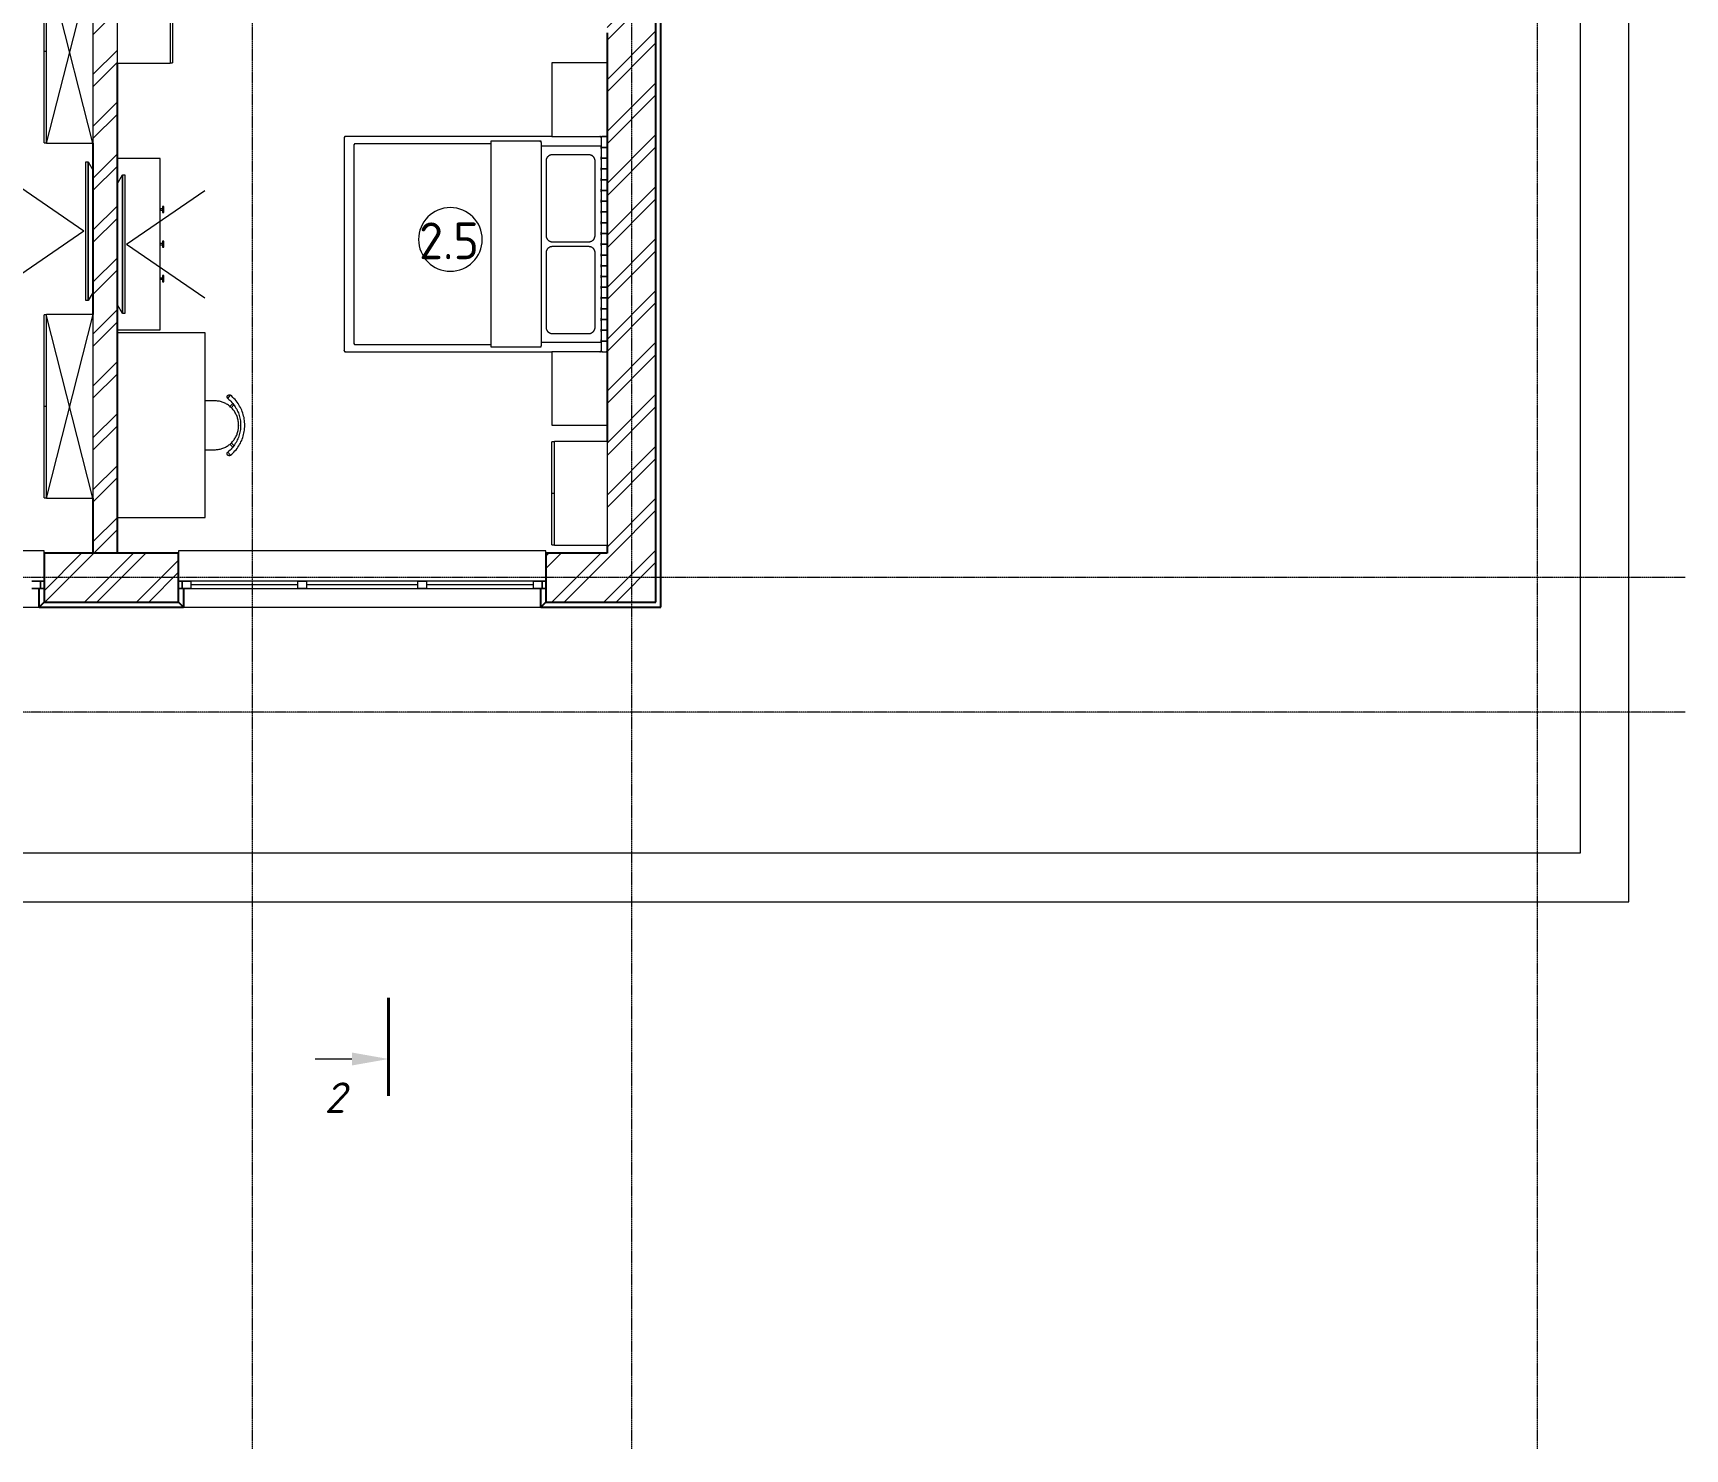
# Model space of a CAD drawing. Header units: millimetres. Extents: x -5016 to 63303, y -6019 to 98943.
# Drawn here: x 47710 to 61208, y 73981 to 85550 of the extents above; entities that cross this region are included whole.
import ezdxf

# ---------------------------------------------------------------- set-up
doc = ezdxf.new("R2010")
doc.units = ezdxf.units.MM
doc.linetypes.add('Осевая 12-2-2', pattern=[16, 12, -2, 0, -2])
doc.linetypes.add('Пунктир 2-1_5', pattern=[3.5, 2, -1.5])
for name, color, linetype, lineweight in [('A-AREA-IDEN', 8, 'Continuous', 13), ('A-DETL-GENF', 9, 'Continuous', 13), ('A-FLOR', 9, 'Continuous', 13), ('A-GLAZ', 8, 'Continuous', 13), ('A-WALL', 8, 'Continuous', 13), ('A-WALL-PATT', 8, 'Continuous', 13), ('G-ANNO-SYMB', 8, 'Continuous', 13), ('I-FURN', 9, 'Continuous', 13), ('M-EQPM', 9, 'Continuous', 13), ('S-GRID', 8, 'Continuous', 13), ('АР_подложка', 8, 'Continuous', 13)]:
    doc.layers.add(name, color=color, linetype=linetype, lineweight=lineweight)
doc.styles.add('GOST Common', font='GOST_Common.ttf', dxfattribs={"height": 300})
doc.styles.add('ISOCPEUR_I', font='isocpeui.ttf', dxfattribs={"height": 250})
pattern_1 = [(45, (0, 0), (-212.132, 212.132), []), (45, (0, 100), (-212.132, 212.132), [])]

# ---------------------------------------------------------------- blocks, each defined once
blk = doc.blocks.new('INT 18 Шкаф - INT 18 Шкаф-1564877-Этаж 2 - Планировка')
at = {"layer": 'I-FURN'}
for p, q in [((-422.5, 80), (-422.5, -350)), ((-422.5, 80), (422.5, 80)), ((-421, 100), (-0.8, 100)), ((-421, 100), (-421, 82)), ((-0.8, 82), (-421, 82)), ((-0.8, 82), (-0.8, 100)), ((0.8, 100), (421, 100)), ((0.8, 100), (0.8, 82)), ((421, 82), (0.8, 82)), ((421, 82), (421, 100)), ((422.5, -350), (422.5, 80)), ((422.5, -350), (-422.5, -350))]:
    blk.add_line(p, q, dxfattribs=at)
blk = doc.blocks.new('ТВ - Плоский экран1 - ТВ 60_ 3-1356783-Этаж 2 - Планировка')
at = {"layer": 'M-EQPM'}
for p, q in [((-570, 19), (-500, 59)), ((-570, -1), (-570, 19)), ((-570, 19), (563, 19)), ((563, 19), (-570, 19)), ((493, 59), (563, 19)), ((563, 19), (563, -1)), ((563, -1), (-570, -1)), ((-4, -16), (-442, -655)), ((-4, -16), (434, -655))]:
    blk.add_line(p, q, dxfattribs=at)
blk = doc.blocks.new('INT 20 Окно Прямоугольник 3ст - INT 20 Окно Прямоугольник 3ст 3000_2500-1568846-Этаж 2 - Планировка')
at = {"layer": 'A-GLAZ'}
for p, q in [((-1460, 240), (-1500, 200)), ((-1500, 200), (-1500, 90)), ((1460, 240), (-1460, 240)), ((1500, 200), (1460, 240)), ((1500, 90), (1500, 200)), ((-1500, 90), (-1400, 90)), ((-1470, 90), (-1500, 90)), ((-1500, 90), (-1500, 30)), ((-1500, 30), (-1470, 30)), ((-1400, 30), (-1500, 30)), ((-1500, 30), (-1500, -200)), ((-1470, 30), (-1470, 90)), ((-1400, 90), (-1470, 90)), ((-1470, 90), (-1470, 30)), ((-1470, 30), (-1400, 30)), ((-525, 90), (-455, 90)), ((-455, 90), (-525, 90)), ((-455, 30), (-525, 30)), ((-525, 30), (-455, 30)), ((455, 90), (525, 90)), ((525, 90), (455, 90)), ((525, 30), (455, 30)), ((455, 30), (525, 30)), ((1400, 90), (1500, 90)), ((1470, 90), (1400, 90)), ((1500, 30), (1400, 30)), ((1400, 30), (1470, 30)), ((1500, 90), (1470, 90)), ((1470, 90), (1470, 30)), ((1470, 30), (1470, 90)), ((1470, 30), (1500, 30)), ((1500, 30), (1500, 90)), ((1500, -200), (1500, 30)), ((-1500, -200), (-1500, -220)), ((-1500, -220), (1500, -220)), ((1500, -220), (1500, -200))]:
    blk.add_line(p, q, dxfattribs=at)
blk = doc.blocks.new('INT 20 Откосы окон снаружи Прямоугольник - INT 20 Откосы окон снаружи Прямоугольник-1566583-Этаж 2 - Планировка')
at = {"layer": 'A-WALL', "lineweight": 25}
for p, q in [((-1477, 70), (-1477, -80)), ((1443, -80), (1443, 70))]:
    blk.add_line(p, q, dxfattribs=at)
blk = doc.blocks.new('INT 20 Стекло - Стекло-1566593-Этаж 2 - Планировка')
at = {"layer": 'A-GLAZ'}
for p, q in [((475, 30), (-400, 30)), ((-400, 30), (-400, -30)), ((-400, 0), (475, 0)), ((475, -30), (475, 30)), ((-400, -30), (475, -30))]:
    blk.add_line(p, q, dxfattribs=at)
blk = doc.blocks.new('INT 20 Створка - 05_ Правое поворотно-откидное-1566594-Этаж 2 - Планировка')
at = {"layer": 'A-GLAZ'}
for p, q in [((510, 30), (-400, 30)), ((-400, 30), (-400, -30)), ((510, 30), (-400, 30)), ((-400, 30), (-400, -30)), ((-400, 0), (510, 0)), ((510, -30), (510, 30)), ((510, -30), (510, 30)), ((-400, -30), (510, -30)), ((-400, -30), (510, -30))]:
    blk.add_line(p, q, dxfattribs=at)
blk = doc.blocks.new('INT 18 Шкаф - INT 18 Шкаф-1565554-Этаж 2 - Планировка')
at = {"layer": 'A-DETL-GENF'}
for p, q in [((750, 350), (-750, -32)), ((-750, 350), (750, -32))]:
    blk.add_line(p, q, dxfattribs=at)
at = {"layer": 'I-FURN'}
for p, q in [((-750, 350), (750, 350)), ((-750, 350), (-750, -30)), ((750, -30), (750, 350)), ((750, -30), (-750, -30)), ((-748.5, -32), (-0.8, -32)), ((-748.5, -32), (-748.5, -50)), ((-0.8, -50), (-748.5, -50)), ((-0.8, -50), (-0.8, -32)), ((0.8, -32), (748.5, -32)), ((0.8, -32), (0.8, -50)), ((748.5, -50), (0.8, -50)), ((748.5, -50), (748.5, -32))]:
    blk.add_line(p, q, dxfattribs=at)
blk = doc.blocks.new('INT 18 Шкаф-ящики - INT 18 Шкаф-ящики-V9-Этаж 2 - Планировка')
at = {"layer": 'I-FURN'}
for p, q in [((300, 100), (-300, 100)), ((-300, 100), (-300, -350)), ((300, -350), (300, 100))]:
    blk.add_line(p, q, dxfattribs=at)
blk = doc.blocks.new('INT 18 Шкаф-ящики - INT 18 Шкаф-ящики-V10-Этаж 2 - Планировка')
at = {"layer": 'I-FURN'}
for p, q in [((-300, 350), (-300, 342)), ((-300, 312), (-300, -100)), ((300, -100), (300, 350)), ((-300, -100), (300, -100))]:
    blk.add_line(p, q, dxfattribs=at)
blk = doc.blocks.new('INT Мягкая стеновая панель - INT Мягкая стеновая панель-1565844-Этаж 2 - Планировка')
at = {"layer": 'I-FURN'}
for p, q in [((-879, -310), (-879, -340)), ((-869, -350), (-801, -350)), ((-791, -310), (-791, -340)), ((-791, -340), (-791, -310)), ((-781, -350), (-713, -350)), ((-703, -310), (-703, -340)), ((-703, -340), (-703, -310)), ((-693, -350), (-625, -350)), ((-615, -310), (-615, -340)), ((-615, -340), (-615, -310)), ((-605, -350), (-537, -350)), ((-527, -310), (-527, -340)), ((-527, -340), (-527, -310)), ((-517, -350), (-450, -350)), ((-440, -310), (-440, -340)), ((-440, -340), (-440, -310)), ((-430, -350), (-362, -350)), ((-352, -310), (-352, -340)), ((-352, -340), (-352, -310)), ((-342, -350), (-274, -350)), ((-264, -310), (-264, -340)), ((-264, -340), (-264, -310)), ((-254, -350), (-186, -350)), ((-176, -310), (-176, -340)), ((-176, -340), (-176, -310)), ((-166, -350), (-98, -350)), ((-88, -310), (-88, -340)), ((-88, -340), (-88, -310)), ((-78, -350), (-10, -350)), ((0, -310), (0, -340)), ((0, -340), (0, -310)), ((10, -350), (78, -350)), ((88, -310), (88, -340)), ((88, -340), (88, -310)), ((98, -350), (166, -350)), ((176, -310), (176, -340)), ((176, -340), (176, -310)), ((186, -350), (254, -350)), ((264, -310), (264, -340)), ((264, -340), (264, -310)), ((274, -350), (342, -350)), ((352, -310), (352, -340)), ((352, -340), (352, -310)), ((362, -350), (429, -350)), ((439, -310), (439, -340)), ((439, -340), (439, -310)), ((449, -350), (517, -350)), ((527, -310), (527, -340)), ((527, -340), (527, -310)), ((537, -350), (605, -350)), ((615, -310), (615, -340)), ((615, -340), (615, -310)), ((625, -350), (693, -350)), ((703, -310), (703, -340)), ((703, -340), (703, -310)), ((713, -350), (781, -350)), ((791, -340), (791, -310)), ((791, -310), (791, -340)), ((801, -350), (869, -350)), ((879, -340), (879, -310))]:
    blk.add_line(p, q, dxfattribs=at)
at = {"layer": 'I-FURN', "flags": 128}
for points in [[(-875, -302), (-876, -303), (-878, -305), (-879, -307), (-879, -310)], [(-879, -310), (-879, -307), (-878, -305)], [(-879, -340), (-879, -343), (-878, -345), (-876, -347), (-874, -349), (-872, -350), (-869, -350)], [(-878, -345), (-879, -343), (-879, -340)], [(-869, -350), (-872, -350), (-874, -349)], [(-801, -350), (-799, -350), (-796, -349), (-794, -347), (-792, -345), (-791, -343), (-791, -340)], [(-796, -349), (-799, -350), (-801, -350)], [(-791, -310), (-791, -307), (-792, -305), (-794, -303), (-795, -302)], [(-792, -305), (-791, -307), (-791, -310)], [(-791, -340), (-791, -343), (-792, -345)], [(-787, -302), (-788, -303), (-790, -305), (-791, -307), (-791, -310)], [(-791, -310), (-791, -307), (-790, -305)], [(-791, -340), (-791, -343), (-790, -345), (-788, -347), (-786, -349), (-784, -350), (-781, -350)], [(-790, -345), (-791, -343), (-791, -340)], [(-781, -350), (-784, -350), (-786, -349)], [(-713, -350), (-711, -350), (-708, -349), (-706, -347), (-705, -345), (-704, -343), (-703, -340)], [(-708, -349), (-711, -350), (-713, -350)], [(-703, -310), (-704, -307), (-705, -305), (-706, -303), (-707, -302)], [(-705, -305), (-704, -307), (-703, -310)], [(-703, -340), (-704, -343), (-705, -345)], [(-699, -302), (-700, -303), (-702, -305), (-703, -307), (-703, -310)], [(-703, -310), (-703, -307), (-702, -305)], [(-703, -340), (-703, -343), (-702, -345), (-700, -347), (-698, -349), (-696, -350), (-693, -350)], [(-702, -345), (-703, -343), (-703, -340)], [(-693, -350), (-696, -350), (-698, -349)], [(-625, -350), (-623, -350), (-620, -349), (-618, -347), (-617, -345), (-616, -343), (-615, -340)], [(-620, -349), (-623, -350), (-625, -350)], [(-615, -310), (-616, -307), (-617, -305), (-618, -303), (-619, -302)], [(-617, -305), (-616, -307), (-615, -310)], [(-615, -340), (-616, -343), (-617, -345)], [(-611, -302), (-612, -303), (-614, -305), (-615, -307), (-615, -310)], [(-615, -310), (-615, -307), (-614, -305)], [(-615, -340), (-615, -343), (-614, -345), (-612, -347), (-610, -349), (-608, -350), (-605, -350)], [(-614, -345), (-615, -343), (-615, -340)], [(-605, -350), (-608, -350), (-610, -349)], [(-537, -350), (-535, -350), (-532, -349), (-530, -347), (-529, -345), (-528, -343), (-527, -340)], [(-532, -349), (-535, -350), (-537, -350)], [(-527, -310), (-528, -307), (-529, -305), (-530, -303), (-532, -302)], [(-529, -305), (-528, -307), (-527, -310)], [(-527, -340), (-528, -343), (-529, -345)], [(-523, -302), (-524, -303), (-526, -305), (-527, -307), (-527, -310)], [(-527, -310), (-527, -307), (-526, -305)], [(-527, -340), (-527, -343), (-526, -345), (-524, -347), (-522, -349), (-520, -350), (-517, -350)], [(-526, -345), (-527, -343), (-527, -340)], [(-517, -350), (-520, -350), (-522, -349)], [(-450, -350), (-447, -350), (-445, -349), (-442, -347), (-441, -345), (-440, -343), (-440, -340)], [(-445, -349), (-447, -350), (-450, -350)], [(-440, -310), (-440, -307), (-441, -305), (-442, -303), (-444, -302)], [(-441, -305), (-440, -307), (-440, -310)], [(-440, -340), (-440, -343), (-441, -345)], [(-435, -302), (-437, -303), (-438, -305), (-439, -307), (-440, -310)], [(-440, -310), (-439, -307), (-438, -305)], [(-440, -340), (-439, -343), (-438, -345), (-437, -347), (-435, -349), (-432, -350), (-430, -350)], [(-438, -345), (-439, -343), (-440, -340)], [(-430, -350), (-432, -350), (-435, -349)], [(-362, -350), (-359, -350), (-357, -349), (-355, -347), (-353, -345), (-352, -343), (-352, -340)], [(-357, -349), (-359, -350), (-362, -350)], [(-352, -310), (-352, -307), (-353, -305), (-355, -303), (-356, -302)], [(-353, -305), (-352, -307), (-352, -310)], [(-352, -340), (-352, -343), (-353, -345)], [(-347, -302), (-349, -303), (-350, -305), (-351, -307), (-352, -310)], [(-352, -310), (-351, -307), (-350, -305)], [(-352, -340), (-351, -343), (-350, -345), (-349, -347), (-347, -349), (-344, -350), (-342, -350)], [(-350, -345), (-351, -343), (-352, -340)], [(-342, -350), (-344, -350), (-347, -349)], [(-274, -350), (-271, -350), (-269, -349), (-267, -347), (-265, -345), (-264, -343), (-264, -340)], [(-269, -349), (-271, -350), (-274, -350)], [(-264, -310), (-264, -307), (-265, -305), (-267, -303), (-268, -302)], [(-265, -305), (-264, -307), (-264, -310)], [(-264, -340), (-264, -343), (-265, -345)], [(-260, -302), (-261, -303), (-262, -305), (-263, -307), (-264, -310)], [(-264, -310), (-263, -307), (-262, -305)], [(-264, -340), (-263, -343), (-262, -345), (-261, -347), (-259, -349), (-256, -350), (-254, -350)], [(-262, -345), (-263, -343), (-264, -340)], [(-254, -350), (-256, -350), (-259, -349)], [(-186, -350), (-183, -350), (-181, -349), (-179, -347), (-177, -345), (-176, -343), (-176, -340)], [(-181, -349), (-183, -350), (-186, -350)], [(-176, -310), (-176, -307), (-177, -305), (-179, -303), (-180, -302)], [(-177, -305), (-176, -307), (-176, -310)], [(-176, -340), (-176, -343), (-177, -345)], [(-172, -302), (-173, -303), (-174, -305), (-175, -307), (-176, -310)], [(-176, -310), (-175, -307), (-174, -305)], [(-176, -340), (-175, -343), (-174, -345), (-173, -347), (-171, -349), (-168, -350), (-166, -350)], [(-174, -345), (-175, -343), (-176, -340)], [(-166, -350), (-168, -350), (-171, -349)], [(-98, -350), (-95, -350), (-93, -349), (-91, -347), (-89, -345), (-88, -343), (-88, -340)], [(-93, -349), (-95, -350), (-98, -350)], [(-88, -310), (-88, -307), (-89, -305), (-91, -303), (-92, -302)], [(-89, -305), (-88, -307), (-88, -310)], [(-88, -340), (-88, -343), (-89, -345)], [(-84, -302), (-85, -303), (-87, -305), (-88, -307), (-88, -310)], [(-88, -310), (-88, -307), (-87, -305)], [(-88, -340), (-88, -343), (-87, -345), (-85, -347), (-83, -349), (-80, -350), (-78, -350)], [(-87, -345), (-88, -343), (-88, -340)], [(-78, -350), (-80, -350), (-83, -349)], [(-10, -350), (-7, -350), (-5, -349), (-3, -347), (-1, -345), (0, -343), (0, -340)], [(-5, -349), (-7, -350), (-10, -350)], [(0, -310), (0, -307), (-1, -305), (-3, -303), (-4, -302)], [(-1, -305), (0, -307), (0, -310)], [(0, -340), (0, -343), (-1, -345)], [(4, -302), (3, -303), (1, -305), (0, -307), (0, -310)], [(0, -310), (0, -307), (1, -305)], [(0, -340), (0, -343), (1, -345), (3, -347), (5, -349), (7, -350), (10, -350)], [(1, -345), (0, -343), (0, -340)], [(10, -350), (7, -350), (5, -349)], [(78, -350), (80, -350), (83, -349), (85, -347), (87, -345), (88, -343), (88, -340)], [(83, -349), (80, -350), (78, -350)], [(88, -310), (88, -307), (87, -305), (85, -303), (84, -302)], [(87, -305), (88, -307), (88, -310)], [(88, -340), (88, -343), (87, -345)], [(92, -302), (91, -303), (89, -305), (88, -307), (88, -310)], [(88, -310), (88, -307), (89, -305)], [(88, -340), (88, -343), (89, -345), (91, -347), (93, -349), (95, -350), (98, -350)], [(89, -345), (88, -343), (88, -340)], [(98, -350), (95, -350), (93, -349)], [(166, -350), (168, -350), (171, -349), (173, -347), (174, -345), (175, -343), (176, -340)], [(171, -349), (168, -350), (166, -350)], [(176, -310), (175, -307), (174, -305), (173, -303), (172, -302)], [(174, -305), (175, -307), (176, -310)], [(176, -340), (175, -343), (174, -345)], [(180, -302), (179, -303), (177, -305), (176, -307), (176, -310)], [(176, -310), (176, -307), (177, -305)], [(176, -340), (176, -343), (177, -345), (179, -347), (181, -349), (183, -350), (186, -350)], [(177, -345), (176, -343), (176, -340)], [(186, -350), (183, -350), (181, -349)], [(254, -350), (256, -350), (259, -349), (261, -347), (262, -345), (263, -343), (264, -340)], [(259, -349), (256, -350), (254, -350)], [(264, -310), (263, -307), (262, -305), (261, -303), (260, -302)], [(262, -305), (263, -307), (264, -310)], [(264, -340), (263, -343), (262, -345)], [(268, -302), (267, -303), (265, -305), (264, -307), (264, -310)], [(264, -310), (264, -307), (265, -305)], [(264, -340), (264, -343), (265, -345), (267, -347), (269, -349), (271, -350), (274, -350)], [(265, -345), (264, -343), (264, -340)], [(274, -350), (271, -350), (269, -349)], [(342, -350), (344, -350), (347, -349), (349, -347), (350, -345), (351, -343), (352, -340)], [(347, -349), (344, -350), (342, -350)], [(352, -310), (351, -307), (350, -305), (349, -303), (347, -302)], [(350, -305), (351, -307), (352, -310)], [(352, -340), (351, -343), (350, -345)], [(356, -302), (355, -303), (353, -305), (352, -307), (352, -310)], [(352, -310), (352, -307), (353, -305)], [(352, -340), (352, -343), (353, -345), (355, -347), (357, -349), (359, -350), (362, -350)], [(353, -345), (352, -343), (352, -340)], [(362, -350), (359, -350), (357, -349)], [(429, -350), (432, -350), (434, -349), (437, -347), (438, -345), (439, -343), (439, -340)], [(434, -349), (432, -350), (429, -350)], [(439, -310), (439, -307), (438, -305), (437, -303), (435, -302)], [(438, -305), (439, -307), (439, -310)], [(439, -340), (439, -343), (438, -345)], [(444, -302), (442, -303), (441, -305), (440, -307), (439, -310)], [(439, -310), (440, -307), (441, -305)], [(439, -340), (440, -343), (441, -345), (442, -347), (444, -349), (447, -350), (449, -350)], [(441, -345), (440, -343), (439, -340)], [(449, -350), (447, -350), (444, -349)], [(517, -350), (520, -350), (522, -349), (524, -347), (526, -345), (527, -343), (527, -340)], [(522, -349), (520, -350), (517, -350)], [(527, -310), (527, -307), (526, -305), (524, -303), (523, -302)], [(526, -305), (527, -307), (527, -310)], [(527, -340), (527, -343), (526, -345)], [(532, -302), (530, -303), (529, -305), (528, -307), (527, -310)], [(527, -310), (528, -307), (529, -305)], [(527, -340), (528, -343), (529, -345), (530, -347), (532, -349), (535, -350), (537, -350)], [(529, -345), (528, -343), (527, -340)], [(537, -350), (535, -350), (532, -349)], [(605, -350), (608, -350), (610, -349), (612, -347), (614, -345), (615, -343), (615, -340)], [(610, -349), (608, -350), (605, -350)], [(615, -310), (615, -307), (614, -305), (612, -303), (611, -302)], [(614, -305), (615, -307), (615, -310)], [(615, -340), (615, -343), (614, -345)], [(619, -302), (618, -303), (617, -305), (616, -307), (615, -310)], [(615, -310), (616, -307), (617, -305)], [(615, -340), (616, -343), (617, -345), (618, -347), (620, -349), (623, -350), (625, -350)], [(617, -345), (616, -343), (615, -340)], [(625, -350), (623, -350), (620, -349)], [(693, -350), (696, -350), (698, -349), (700, -347), (702, -345), (703, -343), (703, -340)], [(698, -349), (696, -350), (693, -350)], [(703, -310), (703, -307), (702, -305), (700, -303), (699, -302)], [(702, -305), (703, -307), (703, -310)], [(703, -340), (703, -343), (702, -345)], [(707, -302), (706, -303), (705, -305), (704, -307), (703, -310)], [(703, -310), (704, -307), (705, -305)], [(703, -340), (704, -343), (705, -345), (706, -347), (708, -349), (711, -350), (713, -350)], [(705, -345), (704, -343), (703, -340)], [(713, -350), (711, -350), (708, -349)], [(781, -350), (784, -350), (786, -349), (788, -347), (790, -345), (791, -343), (791, -340)], [(786, -349), (784, -350), (781, -350)], [(791, -310), (791, -307), (790, -305), (788, -303), (787, -302)], [(790, -305), (791, -307), (791, -310)], [(791, -340), (791, -343), (790, -345)], [(795, -302), (794, -303), (792, -305), (791, -307), (791, -310)], [(791, -310), (791, -307), (792, -305)], [(791, -340), (791, -343), (792, -345), (794, -347), (796, -349), (799, -350), (801, -350)], [(792, -345), (791, -343), (791, -340)], [(801, -350), (799, -350), (796, -349)], [(869, -350), (872, -350), (874, -349), (876, -347), (878, -345), (879, -343), (879, -340)], [(874, -349), (872, -350), (869, -350)], [(879, -310), (879, -307), (878, -305), (876, -303), (875, -302)], [(878, -305), (879, -307), (879, -310)], [(879, -340), (879, -343), (878, -345)]]:
    blk.add_lwpolyline(points, dxfattribs=at)
blk = doc.blocks.new('INT 15 Тумба - INT 15 Тумба-1565934-Этаж 2 - Планировка')
at = {"layer": 'I-FURN'}
for p, q in [((700, 150), (-700, 150)), ((-700, 150), (-700, -200)), ((-257, 180), (-307, 180)), ((-307, 180), (-307, 168)), ((-307, 168), (-257, 168)), ((-287, 171), (-287, 150)), ((-287, 150), (-286, 150)), ((-287, 150), (-284, 150)), ((-279, 150), (-277, 150)), ((-277, 150), (-277, 171)), ((-277, 150), (-277, 150)), ((-257, 168), (-257, 180)), ((25, 180), (-25, 180)), ((-25, 180), (-25, 168)), ((-25, 168), (25, 168)), ((-5, 171), (-5, 150)), ((-5, 150), (-5, 150)), ((-5, 150), (-2, 150)), ((3, 150), (5, 150)), ((5, 150), (5, 171)), ((5, 150), (5, 150)), ((25, 168), (25, 180)), ((307, 180), (257, 180)), ((257, 180), (257, 168)), ((257, 168), (307, 168)), ((277, 171), (277, 150)), ((277, 150), (277, 150)), ((277, 150), (279, 150)), ((284, 150), (287, 150)), ((286, 150), (287, 150)), ((287, 150), (287, 171)), ((307, 168), (307, 180)), ((700, -200), (700, 150))]:
    blk.add_line(p, q, dxfattribs=at)
blk = doc.blocks.new('ТВ - Плоский экран1 - ТВ 60_ 3-1565984-Этаж 2 - Планировка')
at = {"layer": 'M-EQPM'}
for p, q in [((-4, 16), (-442, 655)), ((-4, 16), (434, 655)), ((-570, -19), (-570, 1)), ((-570, 1), (563, 1)), ((563, 1), (563, -19)), ((563, -19), (-570, -19)), ((-500, -59), (-570, -19)), ((-570, -19), (563, -19)), ((563, -19), (493, -59))]:
    blk.add_line(p, q, dxfattribs=at)
blk = doc.blocks.new('INT 18 Шкаф - INT 18 Шкаф-1565985-Этаж 2 - Планировка')
at = {"layer": 'A-DETL-GENF'}
for p, q in [((750, -350), (-750, 32)), ((-750, -350), (750, 32))]:
    blk.add_line(p, q, dxfattribs=at)
at = {"layer": 'I-FURN'}
for p, q in [((-750, 30), (-750, -350)), ((-750, 30), (750, 30)), ((-748.5, 50), (-0.8, 50)), ((-748.5, 50), (-748.5, 32)), ((-0.8, 32), (-748.5, 32)), ((-0.8, 32), (-0.8, 50)), ((0.8, 50), (748.5, 50)), ((0.8, 50), (0.8, 32)), ((748.5, 32), (0.8, 32)), ((748.5, 32), (748.5, 50)), ((750, -350), (750, 30)), ((750, -350), (-750, -350))]:
    blk.add_line(p, q, dxfattribs=at)
blk = doc.blocks.new('INT 18 Шкаф-ящики - INT 18 Шкаф-ящики-1566035-Этаж 2 - Планировка')
at = {"layer": 'I-FURN'}
for p, q in [((755, 367), (-755, 367)), ((-755, 367), (-755, -350)), ((755, -350), (755, 367))]:
    blk.add_line(p, q, dxfattribs=at)
blk = doc.blocks.new('INT Стул Delo Нра - INT Стул Delo Нра-1356781-Этаж 2 - Планировка')
at = {"layer": 'I-FURN'}
for p, q in [((-178, 148), (-154, 123)), ((-143, 133), (-166, 156)), ((2, 195), (-2, 195)), ((-2, 195), (2, 195)), ((166, 156), (143, 133)), ((154, 123), (178, 148)), ((-219, 107), (-245, 129)), ((245, 129), (219, 107)), ((-200, -3), (-200, -78)), ((200, -78), (200, -3))]:
    blk.add_line(p, q, dxfattribs=at)
at = {"layer": 'I-FURN', "flags": 128}
for points in [[(-200, 174), (-210, 166), (-219, 157), (-228, 148), (-237, 139), (-245, 129), (-245, 129)], [(-219, 107), (-211, 116), (-204, 124), (-196, 132), (-187, 140), (-179, 147), (-179, 148)], [(0, 245), (-13, 245), (-25, 244), (-38, 243), (-50, 241), (-63, 239), (-75, 236), (-88, 233), (-100, 229), (-112, 225), (-123, 220), (-135, 215), (-146, 209), (-157, 203), (-168, 197), (-179, 190), (-189, 182), (-199, 175), (-200, 174)], [(-2, 195), (-10, 195), (-18, 194), (-26, 194), (-34, 192), (-41, 191), (-49, 189), (-57, 187), (-64, 185), (-72, 182), (-79, 179), (-86, 176), (-93, 173), (-100, 169), (-107, 165), (-114, 160), (-120, 156), (-127, 151), (-133, 146), (-138, 141), (-144, 135), (-149, 129), (-155, 123), (-160, 117), (-164, 111), (-169, 104), (-173, 97), (-177, 90), (-180, 83), (-184, 76), (-187, 69), (-189, 61), (-192, 54), (-194, 46), (-196, 38), (-197, 31), (-198, 23), (-199, 15), (-200, 7), (-200, -1), (-200, -3)], [(-179, 148), (-170, 154), (-160, 161), (-151, 167), (-141, 173), (-131, 179), (-121, 184), (-111, 188), (-101, 193), (-90, 196), (-79, 200), (-68, 203), (-57, 205), (-46, 207), (-35, 209), (-24, 210), (-12, 211), (-1, 211), (0, 211)], [(200, 174), (190, 182), (180, 189), (169, 196), (158, 203), (147, 209), (136, 214), (124, 220), (113, 224), (101, 229), (89, 232), (76, 236), (64, 238), (52, 241), (39, 243), (26, 244), (14, 245), (1, 245), (0, 245)], [(0, 211), (11, 211), (23, 210), (34, 209), (45, 207), (56, 205), (67, 203), (78, 200), (89, 197), (100, 193), (110, 189), (120, 184), (131, 179), (140, 174), (150, 168), (160, 162), (169, 155), (178, 148), (179, 148)], [(200, -3), (200, 5), (199, 13), (199, 21), (197, 29), (196, 36), (194, 44), (192, 52), (190, 59), (187, 67), (184, 74), (181, 81), (178, 88), (174, 95), (170, 102), (165, 109), (161, 115), (156, 122), (151, 128), (146, 133), (140, 139), (134, 144), (128, 150), (122, 155), (116, 159), (109, 164), (102, 168), (95, 172), (88, 175), (81, 179), (74, 182), (66, 184), (59, 187), (51, 189), (43, 191), (36, 192), (28, 193), (20, 194), (12, 195), (4, 195), (2, 195)], [(179, 148), (187, 140), (195, 133), (203, 125), (211, 116), (219, 108), (219, 107)], [(245, 129), (237, 139), (228, 148), (219, 157), (210, 165), (200, 174), (200, 174)], [(-219, 107), (-219, 107), (-220, 106), (-220, 106), (-221, 105), (-221, 105), (-222, 105), (-222, 104), (-223, 104), (-223, 104), (-224, 103), (-225, 103), (-225, 103), (-226, 102), (-226, 102), (-227, 102), (-228, 102), (-228, 102), (-229, 101), (-230, 101), (-230, 101), (-231, 101), (-232, 101), (-232, 101), (-233, 101), (-234, 101), (-234, 101), (-235, 102), (-236, 102), (-236, 102), (-237, 102), (-238, 102), (-238, 103), (-239, 103), (-240, 103), (-240, 103), (-241, 104), (-241, 104), (-242, 105), (-242, 105), (-243, 105), (-244, 106), (-244, 106), (-244, 107), (-245, 107), (-245, 108), (-246, 108), (-246, 109), (-246, 110), (-247, 110), (-247, 111), (-247, 111), (-248, 112), (-248, 113), (-248, 113), (-248, 114), (-248, 115), (-249, 115), (-249, 116), (-249, 117), (-249, 117), (-249, 118), (-249, 119), (-249, 119), (-249, 120), (-249, 121), (-249, 121), (-248, 122), (-248, 123), (-248, 123), (-248, 124), (-248, 125), (-247, 125), (-247, 126), (-247, 126), (-246, 127), (-246, 128), (-246, 128), (-245, 129), (-245, 129)], [(245, 129), (245, 128), (246, 128), (246, 127), (247, 127), (247, 126), (247, 126), (247, 125), (248, 124), (248, 124), (248, 123), (248, 122), (248, 122), (249, 121), (249, 120), (249, 120), (249, 119), (249, 118), (249, 118), (249, 117), (249, 116), (249, 116), (249, 115), (248, 114), (248, 114), (248, 113), (248, 112), (248, 112), (247, 111), (247, 110), (247, 110), (246, 109), (246, 109), (246, 108), (245, 108), (245, 107), (244, 107), (244, 106), (243, 106), (243, 105), (242, 105), (242, 104), (241, 104), (241, 104), (240, 103), (239, 103), (239, 103), (238, 102), (237, 102), (237, 102), (236, 102), (236, 102), (235, 101), (234, 101), (233, 101), (233, 101), (232, 101), (231, 101), (231, 101), (230, 101), (229, 101), (229, 102), (228, 102), (227, 102), (227, 102), (226, 102), (226, 102), (225, 103), (224, 103), (224, 103), (223, 104), (222, 104), (222, 104), (221, 105), (221, 105), (220, 106), (220, 106), (219, 107), (219, 107), (219, 107)]]:
    blk.add_lwpolyline(points, dxfattribs=at)
at = {"layer": 'I-FURN'}
for centre, start, end in [((-2, -3), 135, 138.355), ((-2, -3), 90, 92.1537), ((2, -3), 87.8463, 90), ((2, -3), 45, 48.355), ((-2, -3), 177.8463, 180), ((2, -3), 0, 2.1537)]:
    blk.add_arc(centre, 198, start, end, dxfattribs=at)
blk = doc.blocks.new('Разрез - Номер сзади-3578-Этаж 2 - Планировка')
at = {"layer": 'G-ANNO-SYMB'}
blk.add_hatch(color=256, dxfattribs=at).paths.add_polyline_path([(2.47, -3), (3, 0), (3.53, -3)])
at = {"layer": 'G-ANNO-SYMB', "lineweight": 40}
blk.add_line((0, 0), (8, 0), dxfattribs=at)
at = {"layer": 'G-ANNO-SYMB'}
blk.add_line((3, -3), (3, -6), dxfattribs=at)
blk = doc.blocks.new('INT Марка помещения - Номер помещения _ Площадь _ Имя-1615504-Этаж 2 - Планировка')
at = {"layer": 'A-AREA-IDEN'}
for start, end in [(360, 180), (180, 360)]:
    blk.add_arc((0, 0), 2.6, start, end, dxfattribs=at)
blk = doc.blocks.new('АР_plan2')
at = {"layer": 'A-WALL-PATT', "lineweight": 9}
h = blk.add_hatch(dxfattribs=at)
h.set_pattern_fill('FP_1', color=256, style=0, pattern_type=2)
h.set_pattern_definition(pattern_1)
h.paths.add_polyline_path([(14968, 5973), (14968, 11123), (14568, 11123), (14568, 10823), (14570, 10822), (14570, 10243), (14568, 10243), (14568, 5973)])
h = blk.add_hatch(dxfattribs=at)
h.set_pattern_fill('FP_1', color=256, style=0, pattern_type=2)
h.set_pattern_definition(pattern_1)
h.paths.add_polyline_path([(10568, 5973), (10568, 10823), (10368, 10823), (10368, 5973)])
h = blk.add_hatch(dxfattribs=at)
h.set_pattern_fill('FP_1', color=256, style=0, pattern_type=2)
h.set_pattern_definition(pattern_1)
h.paths.add_polyline_path([(14968, 5573), (14968, 5973), (14068, 5973), (14068, 5573), (14486, 5573)])
h.paths.add_polyline_path([(11068, 5573), (11068, 5973), (9968, 5973), (9968, 5573), (10875, 5573)])
h.paths.add_polyline_path([(6968, 5573), (6968, 5973), (5868, 5973), (5868, 5573), (6543, 5573)])
h.paths.add_polyline_path([(2868, 5573), (2868, 5973), (2368, 5973), (2368, 5573)])
at = {"layer": 'A-FLOR'}
for p, q in [((22918, 3123), (22918, 20923)), ((22518, 10683), (22518, 3523)), ((22518, 3523), (1818, 3523)), ((1418, 3123), (22918, 3123))]:
    blk.add_line(p, q, dxfattribs=at)
at = {"layer": 'A-WALL', "lineweight": 25}
for p, q in [((14968, 5573), (14968, 10723)), ((15008, 5533), (15008, 10683)), ((14568, 10223), (14568, 6885)), ((10568, 5973), (10568, 9978)), ((10368, 9323), (10368, 7923)), ((10368, 6423), (10368, 5973)), ((11068, 5973), (9968, 5973)), ((9968, 5973), (9968, 5573)), ((11068, 5573), (11068, 5973)), ((14568, 5973), (14068, 5973)), ((14068, 5973), (14068, 5573)), ((14568, 6040), (14568, 5973)), ((9968, 5573), (9928, 5533)), ((9968, 5573), (11068, 5573)), ((11108, 5533), (11068, 5573)), ((14068, 5573), (14028, 5533)), ((14068, 5573), (14968, 5573)), ((9928, 5533), (11108, 5533)), ((14028, 5533), (15008, 5533))]:
    blk.add_line(p, q, dxfattribs=at)
at = {"layer": 'G-ANNO-SYMB', "linetype": 'Пунктир 2-1_5'}
blk.add_line((12783, 1862), (12783, 1540), dxfattribs=at)
at = {"layer": 'I-FURN'}
for p, q in [((12420, 9368), (12420, 7628)), ((14118, 9378), (12430, 9378)), ((13620, 9318), (12510, 9318)), ((14020, 9338), (13620, 9338)), ((13620, 9338), (13620, 9329)), ((13620, 9329), (13620, 7667)), ((14030, 9338), (14020, 9338)), ((14020, 9338), (14030, 9338)), ((14030, 9329), (14030, 9338)), ((14030, 9329), (14030, 7667)), ((14520, 9366), (14520, 9368)), ((12500, 9308), (12500, 7688)), ((14520, 9298), (14030, 9298)), ((14420, 9228), (14120, 9228)), ((14520, 9289), (14520, 9298)), ((14520, 9278), (14520, 9289)), ((14520, 9190), (14520, 9210)), ((14070, 9178), (14070, 8568)), ((14470, 8568), (14470, 9178)), ((14520, 9102), (14520, 9122)), ((14520, 9014), (14520, 9034)), ((14520, 8926), (14520, 8946)), ((14520, 8838), (14520, 8858)), ((14520, 8750), (14520, 8770)), ((14520, 8662), (14520, 8682)), ((14120, 8518), (14420, 8518)), ((14520, 8575), (14520, 8595)), ((14520, 8487), (14520, 8507)), ((14070, 8428), (14070, 7818)), ((14420, 8478), (14120, 8478)), ((14470, 7818), (14470, 8428)), ((14520, 8399), (14520, 8419)), ((14520, 8311), (14520, 8331)), ((14520, 8223), (14520, 8243)), ((14520, 8135), (14520, 8155)), ((14520, 8047), (14520, 8067)), ((14520, 7959), (14520, 7979)), ((14520, 7871), (14520, 7891)), ((14030, 7698), (14520, 7698)), ((14120, 7768), (14420, 7768)), ((14520, 7783), (14520, 7803)), ((14520, 7707), (14520, 7716)), ((14520, 7698), (14520, 7707)), ((14520, 7696), (14520, 7698)), ((12430, 7618), (14118, 7618)), ((12510, 7678), (13620, 7678)), ((13620, 7667), (13620, 7658)), ((13620, 7658), (14020, 7658)), ((14020, 7658), (14030, 7658)), ((14020, 7658), (14030, 7658)), ((14030, 7658), (14030, 7667))]:
    blk.add_line(p, q, dxfattribs=at)
at = {"layer": 'I-FURN', "flags": 128}
for points in [[(12430, 9378), (12428, 9377), (12425, 9376), (12423, 9375), (12422, 9373), (12421, 9370), (12420, 9368)], [(12420, 9368), (12421, 9370), (12422, 9373)], [(12425, 9376), (12428, 9377), (12430, 9378)], [(12510, 9318), (12508, 9317), (12505, 9316), (12503, 9315), (12502, 9313), (12501, 9310), (12500, 9308)], [(14520, 9368), (14520, 9370), (14519, 9373), (14517, 9375), (14515, 9376), (14513, 9377), (14510, 9378)], [(14510, 9378), (14513, 9377), (14515, 9376)], [(14519, 9373), (14520, 9370), (14520, 9368)], [(14120, 9228), (14118, 9228), (14116, 9227), (14114, 9227), (14112, 9227), (14110, 9227), (14108, 9226), (14106, 9226), (14104, 9225), (14103, 9224), (14101, 9224), (14099, 9223), (14097, 9222), (14095, 9221), (14094, 9220), (14092, 9219), (14090, 9218), (14089, 9217), (14087, 9215), (14086, 9214), (14084, 9212), (14083, 9211), (14082, 9210), (14080, 9208), (14079, 9206), (14078, 9205), (14077, 9203), (14076, 9201), (14075, 9199), (14074, 9198), (14074, 9196), (14073, 9194), (14072, 9192), (14072, 9190), (14071, 9188), (14071, 9186), (14071, 9184), (14070, 9182), (14070, 9180), (14070, 9178), (14070, 9178)], [(14470, 9178), (14470, 9180), (14470, 9182), (14470, 9184), (14470, 9186), (14469, 9188), (14469, 9190), (14468, 9191), (14468, 9193), (14467, 9195), (14466, 9197), (14465, 9199), (14465, 9201), (14464, 9202), (14463, 9204), (14461, 9206), (14460, 9208), (14459, 9209), (14458, 9211), (14456, 9212), (14455, 9214), (14454, 9215), (14452, 9216), (14450, 9217), (14449, 9219), (14447, 9220), (14446, 9221), (14444, 9222), (14442, 9223), (14440, 9223), (14438, 9224), (14436, 9225), (14435, 9226), (14433, 9226), (14431, 9227), (14429, 9227), (14427, 9227), (14425, 9227), (14423, 9228), (14421, 9228), (14420, 9228)], [(14070, 8568), (14070, 8566), (14070, 8564), (14071, 8562), (14071, 8560), (14071, 8558), (14072, 8556), (14072, 8554), (14073, 8552), (14073, 8550), (14074, 8548), (14075, 8546), (14076, 8545), (14077, 8543), (14078, 8541), (14079, 8539), (14080, 8538), (14081, 8536), (14083, 8535), (14084, 8533), (14085, 8532), (14087, 8530), (14088, 8529), (14090, 8528), (14092, 8527), (14093, 8526), (14095, 8525), (14097, 8524), (14098, 8523), (14100, 8522), (14102, 8521), (14104, 8520), (14106, 8520), (14108, 8519), (14110, 8519), (14112, 8518), (14114, 8518), (14116, 8518), (14118, 8518), (14120, 8518), (14120, 8518)], [(14420, 8518), (14422, 8518), (14424, 8518), (14426, 8518), (14428, 8518), (14430, 8519), (14432, 8519), (14434, 8520), (14436, 8520), (14438, 8521), (14440, 8522), (14441, 8522), (14443, 8523), (14445, 8524), (14447, 8525), (14448, 8526), (14450, 8528), (14452, 8529), (14453, 8530), (14455, 8531), (14456, 8533), (14457, 8534), (14459, 8536), (14460, 8537), (14461, 8539), (14462, 8541), (14463, 8542), (14464, 8544), (14465, 8546), (14466, 8548), (14467, 8550), (14467, 8551), (14468, 8553), (14469, 8555), (14469, 8557), (14469, 8559), (14470, 8561), (14470, 8563), (14470, 8565), (14470, 8567), (14470, 8568)], [(14120, 8478), (14118, 8478), (14116, 8477), (14114, 8477), (14112, 8477), (14110, 8477), (14108, 8476), (14106, 8476), (14104, 8475), (14103, 8474), (14101, 8474), (14099, 8473), (14097, 8472), (14095, 8471), (14094, 8470), (14092, 8469), (14090, 8468), (14089, 8467), (14087, 8465), (14086, 8464), (14084, 8462), (14083, 8461), (14082, 8460), (14080, 8458), (14079, 8456), (14078, 8455), (14077, 8453), (14076, 8451), (14075, 8449), (14074, 8448), (14074, 8446), (14073, 8444), (14072, 8442), (14072, 8440), (14071, 8438), (14071, 8436), (14071, 8434), (14070, 8432), (14070, 8430), (14070, 8428), (14070, 8428)], [(14470, 8428), (14470, 8430), (14470, 8432), (14470, 8434), (14470, 8436), (14469, 8438), (14469, 8440), (14468, 8441), (14468, 8443), (14467, 8445), (14466, 8447), (14465, 8449), (14465, 8451), (14464, 8452), (14463, 8454), (14461, 8456), (14460, 8458), (14459, 8459), (14458, 8461), (14456, 8462), (14455, 8464), (14454, 8465), (14452, 8466), (14450, 8467), (14449, 8469), (14447, 8470), (14446, 8471), (14444, 8472), (14442, 8473), (14440, 8473), (14438, 8474), (14436, 8475), (14435, 8476), (14433, 8476), (14431, 8477), (14429, 8477), (14427, 8477), (14425, 8477), (14423, 8478), (14421, 8478), (14420, 8478)], [(14070, 7818), (14070, 7816), (14070, 7814), (14071, 7812), (14071, 7810), (14071, 7808), (14072, 7806), (14072, 7804), (14073, 7802), (14073, 7800), (14074, 7798), (14075, 7796), (14076, 7795), (14077, 7793), (14078, 7791), (14079, 7789), (14080, 7788), (14081, 7786), (14083, 7785), (14084, 7783), (14085, 7782), (14087, 7780), (14088, 7779), (14090, 7778), (14092, 7777), (14093, 7776), (14095, 7775), (14097, 7774), (14098, 7773), (14100, 7772), (14102, 7771), (14104, 7770), (14106, 7770), (14108, 7769), (14110, 7769), (14112, 7768), (14114, 7768), (14116, 7768), (14118, 7768), (14120, 7768), (14120, 7768)], [(14420, 7768), (14422, 7768), (14424, 7768), (14426, 7768), (14428, 7768), (14430, 7769), (14432, 7769), (14434, 7770), (14436, 7770), (14438, 7771), (14440, 7772), (14441, 7772), (14443, 7773), (14445, 7774), (14447, 7775), (14448, 7776), (14450, 7778), (14452, 7779), (14453, 7780), (14455, 7781), (14456, 7783), (14457, 7784), (14459, 7786), (14460, 7787), (14461, 7789), (14462, 7791), (14463, 7792), (14464, 7794), (14465, 7796), (14466, 7798), (14467, 7800), (14467, 7801), (14468, 7803), (14469, 7805), (14469, 7807), (14469, 7809), (14470, 7811), (14470, 7813), (14470, 7815), (14470, 7817), (14470, 7818)], [(12420, 7628), (12421, 7625), (12422, 7623), (12423, 7621), (12425, 7619), (12428, 7618), (12430, 7618)], [(12422, 7623), (12421, 7625), (12420, 7628)], [(12430, 7618), (12428, 7618), (12425, 7619)], [(12500, 7688), (12501, 7685), (12502, 7683), (12503, 7681), (12505, 7679), (12508, 7678), (12510, 7678)], [(14510, 7618), (14513, 7618), (14515, 7619), (14517, 7621), (14519, 7623), (14520, 7625), (14520, 7628)], [(14515, 7619), (14513, 7618), (14510, 7618)], [(14520, 7628), (14520, 7625), (14519, 7623)]]:
    blk.add_lwpolyline(points, dxfattribs=at)
at = {"layer": 'I-FURN'}
for centre, start, end in [((12510, 9308), 90, 120), ((12510, 9308), 150, 180), ((12510, 7688), 180, 210), ((12510, 7688), 240, 270)]:
    blk.add_arc(centre, 10, start, end, dxfattribs=at)
at = {"layer": 'S-GRID', "color": 251, "linetype": 'Осевая 12-2-2', "true_color": 0x646464}
for p, q in [((11668, 22575), (11668, -1346)), ((14768, 22575), (14768, -1346)), ((22168, 22575), (22168, -1346)), ((23376, 5773), (-1176, 5773)), ((23376, 4673), (-1176, 4673))]:
    blk.add_line(p, q, dxfattribs=at)
at = {"layer": 'A-AREA-IDEN', "xscale": 99.99999999999993, "yscale": 99.99999999999993, "zscale": 99.99999999999993}
blk.add_blockref('INT Марка помещения - Номер помещения _ Площадь _ Имя-1615504-Этаж 2 - Планировка', (13288, 8536), dxfattribs=at)
at = {"layer": 'A-GLAZ', "rotation": 180}
for name, p in [('INT 20 Окно Прямоугольник 3ст - INT 20 Окно Прямоугольник 3ст 3000_2500-1568846-Этаж 2 - Планировка', (8468, 5773)), ('INT 20 Окно Прямоугольник 3ст - INT 20 Окно Прямоугольник 3ст 3000_2500-1568846-Этаж 2 - Планировка', (12568, 5773)), ('INT 20 Стекло - Стекло-1566593-Этаж 2 - Планировка', (11643, 5713)), ('INT 20 Створка - 05_ Правое поворотно-откидное-1566594-Этаж 2 - Планировка', (12623, 5713)), ('INT 20 Стекло - Стекло-1566593-Этаж 2 - Планировка', (13568, 5713))]:
    blk.add_blockref(name, p, dxfattribs=at)
at = {"layer": 'A-WALL', "lineweight": 25, "rotation": 180}
for p in [(8451, 5603), (12551, 5603)]:
    blk.add_blockref('INT 20 Откосы окон снаружи Прямоугольник - INT 20 Откосы окон снаружи Прямоугольник-1566583-Этаж 2 - Планировка', p, dxfattribs=at)
at = {"layer": 'G-ANNO-SYMB', "extrusion": (0, 0, -1), "xscale": 99.99999999999993, "yscale": 99.99999999999993, "zscale": 99.99999999999993, "rotation": 90.00000000000156}
blk.add_blockref('Разрез - Номер сзади-3578-Этаж 2 - Планировка', (-12783, 1540), dxfattribs=at)
at = {"layer": 'I-FURN'}
for name, p, rotation in [('INT 18 Шкаф - INT 18 Шкаф-1565985-Этаж 2 - Планировка', (10018, 10073), 89.99999999999852), ('INT 18 Шкаф - INT 18 Шкаф-1564877-Этаж 2 - Планировка', (10918, 10400), 269.9999999999991), ('INT 18 Шкаф-ящики - INT 18 Шкаф-ящики-V9-Этаж 2 - Планировка', (14218, 9678), 90.00000000000118), ('INT Мягкая стеновая панель - INT Мягкая стеновая панель-1565844-Этаж 2 - Планировка', (14870, 8497), 270.0000000000011), ('INT 15 Тумба - INT 15 Тумба-1565934-Этаж 2 - Планировка', (10768, 8498), 270.0000000000013), ('INT 18 Шкаф - INT 18 Шкаф-1565554-Этаж 2 - Планировка', (10018, 7173), 269.9999999999999), ('INT 18 Шкаф-ящики - INT 18 Шкаф-ящики-1566035-Этаж 2 - Планировка', (10918, 7018), 270.0000000000021), ('INT 18 Шкаф-ящики - INT 18 Шкаф-ящики-V10-Этаж 2 - Планировка', (14218, 7318), 270.0000000000008), ('INT Стул Delo Нра - INT Стул Delo Нра-1356781-Этаж 2 - Планировка', (11363, 7018), 269.9999999999989), ('INT 18 Шкаф - INT 18 Шкаф-1564877-Этаж 2 - Планировка', (14218, 6462), 89.9999999999995)]:
    blk.add_blockref(name, p, dxfattribs=dict(at, rotation=rotation))
at = {"layer": 'M-EQPM'}
for name, p, rotation in [('ТВ - Плоский экран1 - ТВ 60_ 3-1356783-Этаж 2 - Планировка', (10310, 8599), 269.9999999999992), ('ТВ - Плоский экран1 - ТВ 60_ 3-1565984-Этаж 2 - Планировка', (10627, 8494), 270.0000000000009)]:
    blk.add_blockref(name, p, dxfattribs=dict(at, rotation=rotation))
at = {"layer": 'A-AREA-IDEN', "insert": (13033, 8675), "char_height": 300, "width": 625.32, "attachment_point": 1, "style": 'GOST Common'}
blk.add_mtext('2.5', dxfattribs=at)
at = {"layer": 'G-ANNO-SYMB', "insert": (12258, 1649), "char_height": 250, "width": 224.47, "attachment_point": 1, "style": 'ISOCPEUR_I', "bg_fill": 3, "box_fill_scale": 0, "bg_fill_color": 256, "bg_fill_true_color": 3254780160, "bg_fill_transparency": 256}
blk.add_mtext('\\fISOCPEUR|b0|i1|c204|p34|;2', dxfattribs=at)

msp = doc.modelspace()

# ---------------------------------------------------------------- block references
at = {"layer": 'АР_подложка'}
msp.add_blockref('АР_plan2', (37832, 75327), dxfattribs=at)

doc.saveas('drawing.dxf')
